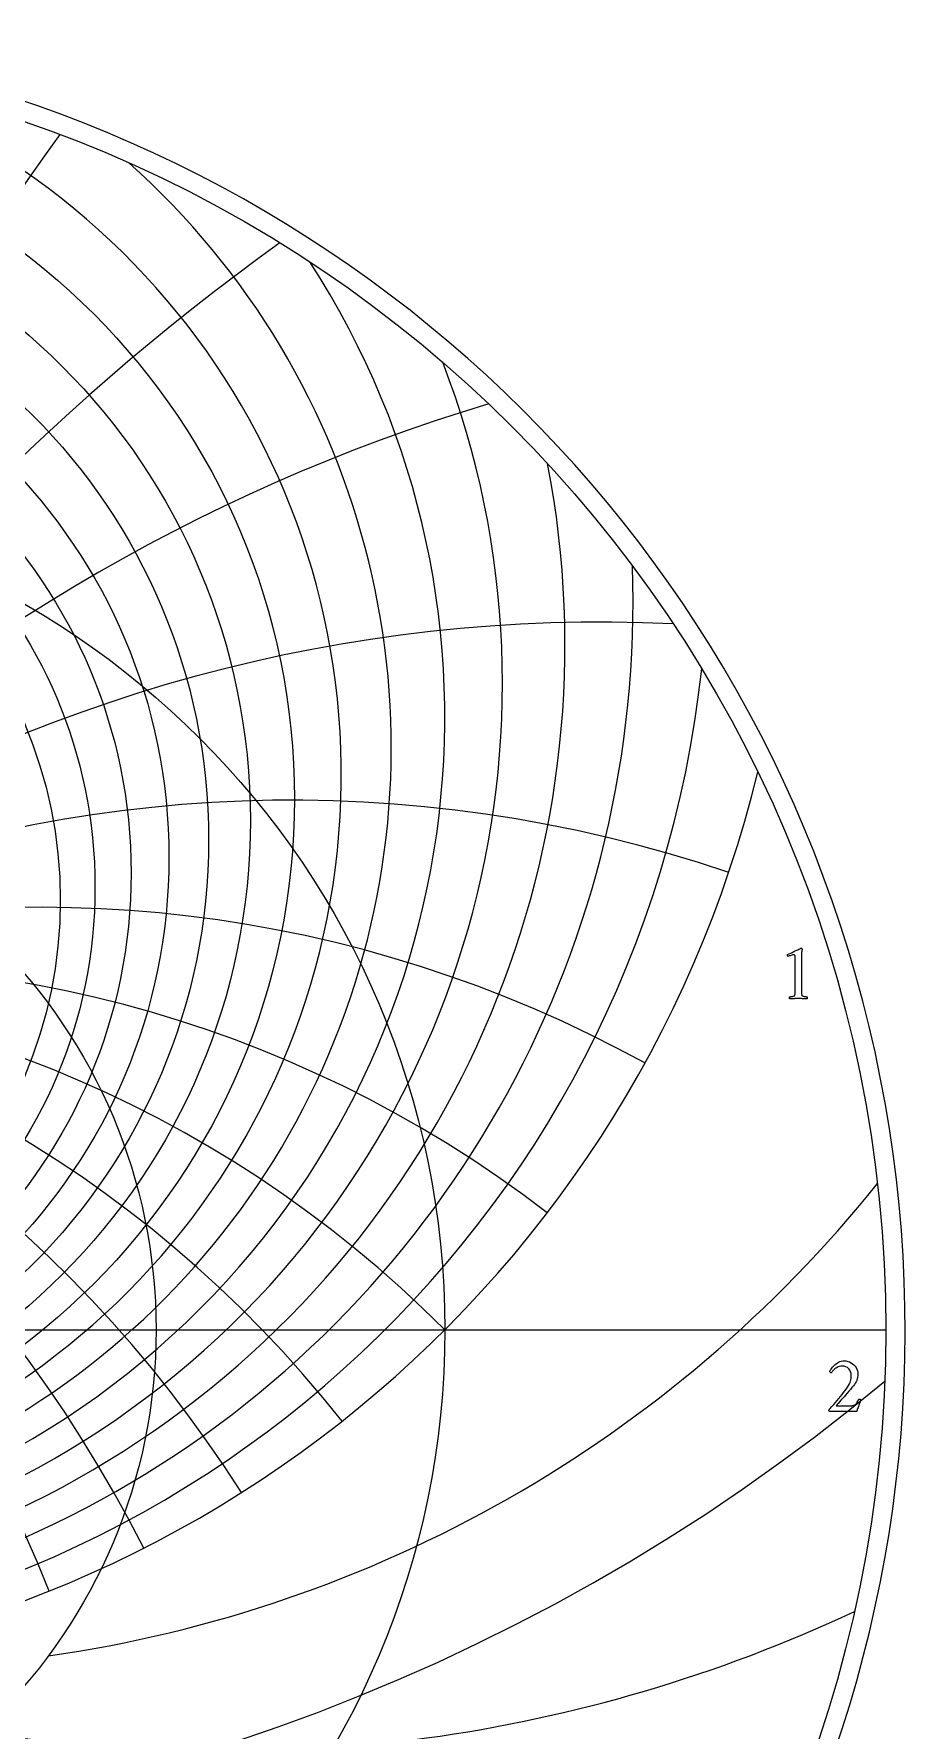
# Model space of a CAD drawing. Header units: millimetres. Extents: x -96 to 96, y -96 to 98.
# Drawn here: x 31.5 to 95.9, y -29.6 to 95.9 of the extents above; entities that cross this region are included whole.
import ezdxf

# ---------------------------------------------------------------- set-up
doc = ezdxf.new("R2010")
doc.units = ezdxf.units.MM
for name, color, linetype in [('CUT_OUTER', 1, 'Continuous'), ('ENGRAVE', 7, 'Continuous'), ('ENGRAVE_FINE', 8, 'Continuous'), ('TEXT', 5, 'Continuous')]:
    doc.layers.add(name, color=color, linetype=linetype)

msp = doc.modelspace()

# ---------------------------------------------------------------- linework, layer by layer
at = {"layer": 'CUT_OUTER'}
msp.add_arc((-0.0002, -0.0002), 95.9249, 159.960768, 87.804282, dxfattribs=at)
at = {"layer": 'ENGRAVE'}
msp.add_lwpolyline([(-94.5, 0), (94.5, 0)], dxfattribs=at)
for centre, radius in [((0, 0), 94.5), ((0, 36.236), 44.3798), ((0, 0), 61.8587), ((0, 0), 40.492)]:
    msp.add_circle(centre, radius, dxfattribs=at)
for centre, radius, start, end in [((0, 45.2837), 61.8587, 146.97731, 33.02269), ((0, 61.8587), 87.4814, 193.623472, 346.376528), ((0, -61.8587), 87.4814, 45, 135), ((0, -61.8587), 87.4814, 45, 135), ((19.0113, 70.9511), 96.0312, 278.086936, 321.226122), ((45.517, 78.8378), 110.0622, 260.569449, 295.080797)]:
    msp.add_arc(centre, radius, start, end, dxfattribs=at)
at = {"layer": 'ENGRAVE_FINE'}
for centre, radius in [((0, 39.2701), 50.7349), ((0, 37.6719), 47.4693), ((0, 34.9438), 41.4454), ((0, 33.7794), 38.6478), ((0, 32.7296), 35.9715), ((0, 31.7828), 33.4026)]:
    msp.add_circle(centre, radius, dxfattribs=at)
for centre, radius, start, end in [((0, 41.0528), 54.2013, 104.568368, 75.431632), ((240.3532, -61.8587), 255.7785, 144.020094, 171.645408), ((240.3532, -61.8587), 255.7785, 144.020094, 171.645408), ((0, 43.0466), 57.8976, 131.640882, 48.359118), ((151.5222, -61.8587), 174.9628, 125.603475, 167.333531), ((151.5222, -61.8587), 174.9628, 125.603475, 167.333531), ((0, 47.8031), 66.1265, 158.934283, 21.065717), ((104.2563, -61.8587), 136.0969, 106.715155, 162.853147), ((104.2563, -61.8587), 136.0969, 106.715155, 162.853147), ((0, 50.6527), 70.7518, 169.07246, 10.92754), ((0, 53.8921), 75.7974, 178.031366, 1.968634), ((-73.4056, -61.8587), 114.1989, 21.864224, 92.68985), ((-73.4056, -61.8587), 114.1989, 21.864224, 92.68985), ((73.4056, -61.8587), 114.1989, 87.31015, 158.135776), ((73.4056, -61.8587), 114.1989, 87.31015, 158.135776), ((0, 57.5958), 81.3411, 186.147532, 353.852468), ((-50.5074, -61.8587), 101.0148, 26.898951, 108.68574), ((-50.5074, -61.8587), 101.0148, 26.898951, 108.68574), ((50.5074, -61.8587), 101.0148, 71.31426, 153.101049), ((50.5074, -61.8587), 101.0148, 71.31426, 153.101049), ((-31.8406, -61.8587), 93.0958, 32.348066, 118.786424), ((-31.8406, -61.8587), 93.0958, 32.348066, 118.786424), ((31.8406, -61.8587), 93.0958, 61.213576, 147.651934), ((31.8406, -61.8587), 93.0958, 61.213576, 147.651934), ((-15.4253, -61.8587), 88.831, 38.331472, 127.454375), ((-15.4253, -61.8587), 88.831, 38.331472, 127.454375), ((15.4253, -61.8587), 88.831, 52.545625, 141.668528), ((15.4253, -61.8587), 88.831, 52.545625, 141.668528), ((0, 109.8765), 147.7835, 230.287975, 309.712025)]:
    msp.add_arc(centre, radius, start, end, dxfattribs=at)
at = {"layer": 'TEXT'}
for points in [[(87.7952, 25.1592), (87.7952, 27.5139), (87.7935, 27.5716), (87.7885, 27.6197), (87.7801, 27.6581), (87.7683, 27.6868), (87.7525, 27.7076), (87.7318, 27.7225), (87.7063, 27.7315), (87.6759, 27.7345), (87.6387, 27.7317), (87.5925, 27.7233), (87.5373, 27.7093), (87.4733, 27.6897), (87.4088, 27.6683), (87.3525, 27.6488), (87.3045, 27.6311), (87.2646, 27.6152), (87.2411, 27.6372), (87.2244, 27.6614), (87.2143, 27.6879), (87.211, 27.7166), (87.211, 27.7169), (87.211, 27.7181), (87.211, 27.7199), (87.211, 27.7225), (87.2117, 27.7333), (87.2139, 27.7419), (87.2177, 27.7482), (87.2229, 27.7523), (87.3416, 27.8062), (87.4591, 27.8604), (87.5755, 27.915), (87.6908, 27.9699), (87.8008, 28.0226), (87.901, 28.0705), (87.9915, 28.1136), (88.0724, 28.1517), (88.1392, 28.183), (88.1879, 28.2054), (88.2182, 28.2188), (88.2303, 28.2233), (88.2423, 28.2233), (88.2561, 28.221), (88.2676, 28.2143), (88.2769, 28.2032), (88.284, 28.1875), (88.2896, 28.1704), (88.2944, 28.1547), (88.2985, 28.1406), (88.3019, 28.1279), (88.3004, 28.1188), (88.2959, 28.0914), (88.2885, 28.0457), (88.278, 27.9818), (88.2676, 27.9012), (88.2601, 27.8052), (88.2557, 27.694), (88.2542, 27.5675), (88.2542, 25.1592), (88.2544, 25.0947), (88.2549, 25.0325), (88.2559, 24.9725), (88.2572, 24.9148), (88.26, 24.8607), (88.2654, 24.8119), (88.2734, 24.7683), (88.284, 24.73), (88.2941, 24.7154), (88.3123, 24.7016), (88.3388, 24.6886), (88.3734, 24.6763), (88.4127, 24.6653), (88.4531, 24.6562), (88.4947, 24.6489), (88.5373, 24.6435), (88.5774, 24.6396), (88.6111, 24.6368), (88.6385, 24.6351), (88.6596, 24.6346), (88.6676, 24.6204), (88.6737, 24.6018), (88.678, 24.5787), (88.6804, 24.5511), (88.6802, 24.5236), (88.6767, 24.5005), (88.6698, 24.4818), (88.6596, 24.4677), (88.572, 24.4734), (88.4882, 24.4788), (88.4081, 24.4839), (88.3317, 24.4885), (88.2557, 24.4924), (88.1767, 24.4952), (88.0947, 24.4969), (88.0098, 24.4975), (87.9282, 24.4969), (87.8503, 24.4952), (87.7762, 24.4924), (87.7057, 24.4885), (87.6346, 24.4839), (87.5582, 24.4788), (87.4766, 24.4734), (87.3898, 24.4677), (87.3796, 24.4818), (87.3727, 24.5005), (87.3691, 24.5236), (87.3689, 24.5511), (87.3714, 24.5787), (87.3756, 24.6018), (87.3818, 24.6204), (87.3898, 24.6346), (87.4109, 24.6351), (87.4382, 24.6368), (87.472, 24.6396), (87.512, 24.6435), (87.5547, 24.6489), (87.5962, 24.6562), (87.6366, 24.6653), (87.6759, 24.6763), (87.7102, 24.6886), (87.7356, 24.7016), (87.7519, 24.7154), (87.7594, 24.73), (87.7702, 24.7683), (87.7788, 24.8119), (87.7851, 24.8607), (87.7892, 24.9148), (87.7918, 24.9725), (87.7937, 25.0325), (87.7948, 25.0947), (87.7952, 25.1592)], [(92.6581, -5.1715), (92.628, -5.2455), (92.597, -5.3243), (92.5654, -5.4079), (92.533, -5.4964), (92.5009, -5.5856), (92.4704, -5.6715), (92.4413, -5.754), (92.4137, -5.8332), (92.3891, -5.9044), (92.369, -5.9629), (92.3534, -6.0087), (92.3422, -6.0419), (90.3273, -6.0419), (90.3182, -6.035), (90.3087, -6.0262), (90.2988, -6.0156), (90.2885, -6.0031), (90.2794, -5.9903), (90.2729, -5.9785), (90.269, -5.9679), (90.2677, -5.9584), (90.3906, -5.8198), (90.5151, -5.6782), (90.641, -5.5337), (90.7684, -5.3861), (90.8951, -5.2375), (91.0188, -5.0896), (91.1395, -4.9424), (91.2572, -4.796), (91.3694, -4.6529), (91.4733, -4.5158), (91.5691, -4.3846), (91.6566, -4.2594), (91.7381, -4.1324), (91.8034, -4.0135), (91.8528, -3.9029), (91.8862, -3.8004), (91.9083, -3.7009), (91.9242, -3.5992), (91.9337, -3.4953), (91.9368, -3.3891), (91.9255, -3.246), (91.8914, -3.1149), (91.8346, -2.9956), (91.755, -2.8883), (91.658, -2.7997), (91.5486, -2.7363), (91.427, -2.6983), (91.293, -2.6857), (91.1805, -2.692), (91.0754, -2.711), (90.9778, -2.7427), (90.8876, -2.787), (90.8053, -2.8388), (90.7312, -2.8928), (90.6652, -2.9491), (90.6075, -3.0076), (90.5583, -3.0635), (90.518, -3.1119), (90.4867, -3.1529), (90.4644, -3.1864), (90.4463, -3.184), (90.4279, -3.1767), (90.4091, -3.1646), (90.3899, -3.1477), (90.3729, -3.1296), (90.3608, -3.1141), (90.3535, -3.1013), (90.3511, -3.091), (90.364, -3.0595), (90.3847, -3.0187), (90.4132, -2.9686), (90.4495, -2.9092), (90.4936, -2.8444), (90.5456, -2.7781), (90.6054, -2.7103), (90.673, -2.641), (90.7474, -2.5735), (90.8273, -2.5113), (90.9128, -2.4543), (91.0039, -2.4025), (91.1006, -2.3595), (91.2028, -2.3287), (91.3107, -2.3103), (91.4242, -2.3041), (91.5611, -2.3129), (91.6917, -2.3392), (91.8159, -2.3829), (91.9338, -2.4442), (92.0426, -2.5193), (92.1395, -2.6044), (92.2245, -2.6996), (92.2975, -2.8049), (92.3562, -2.917), (92.3981, -3.0329), (92.4232, -3.1525), (92.4316, -3.2758), (92.426, -3.3992), (92.4093, -3.5188), (92.3813, -3.6346), (92.3422, -3.7468), (92.2934, -3.8552), (92.2364, -3.9599), (92.1712, -4.0609), (92.0978, -4.1581), (91.9936, -4.2853), (91.8839, -4.4167), (91.7686, -4.5521), (91.6477, -4.6916), (91.5257, -4.831), (91.407, -4.9659), (91.2917, -5.0963), (91.1797, -5.2222), (91.0751, -5.3397), (90.9815, -5.445), (90.8992, -5.538), (90.828, -5.6186), (91.9845, -5.6186), (92.067, -5.6117), (92.1417, -5.591), (92.2086, -5.5566), (92.2677, -5.5083), (92.3219, -5.4459), (92.3742, -5.369), (92.4247, -5.2775), (92.4733, -5.1715), (92.4819, -5.1559), (92.4957, -5.1447), (92.5147, -5.138), (92.5389, -5.1358), (92.5494, -5.1365), (92.5628, -5.1387), (92.5792, -5.1425), (92.5985, -5.1477), (92.6179, -5.1536), (92.6343, -5.1596), (92.6477, -5.1656), (92.6581, -5.1715)]]:
    msp.add_lwpolyline(points, close=True, dxfattribs=at)

doc.saveas('drawing.dxf')
